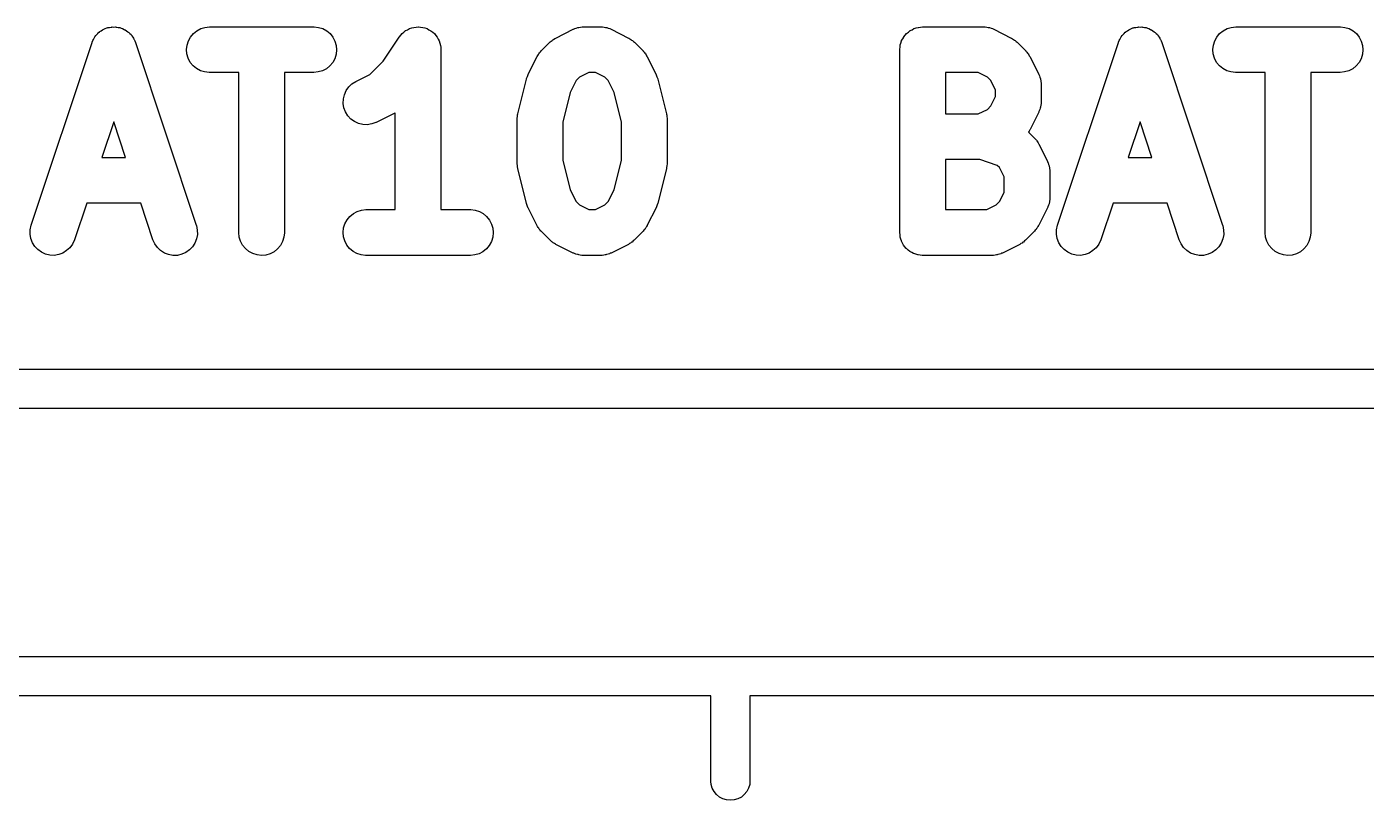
# Model space of a CAD drawing. Extents: x 1 to 169, y -122 to 5.
# Drawn here: x 32.05 to 37.19, y -121.65 to -118.69 of the extents above; entities that cross this region are included whole.
import ezdxf

# ---------------------------------------------------------------- set-up
doc = ezdxf.new("R2010")
doc.units = 0
doc.header["$MEASUREMENT"] = 0
doc.layers.add('BLACK', color=7, linetype='CONTINUOUS')

msp = doc.modelspace()

# ---------------------------------------------------------------- linework, layer by layer
at = {"layer": 'BLACK', "linetype": 'CONTINUOUS'}
for p, q in [((32.3102, -118.735), (32.3112, -118.732)), ((32.3112, -118.732), (32.3148, -118.727)), ((32.3148, -118.727), (32.3181, -118.722)), ((32.3181, -118.722), (32.3198, -118.721)), ((32.3198, -118.721), (32.3213, -118.719)), ((32.3213, -118.719), (32.3257, -118.714)), ((32.3257, -118.714), (32.3299, -118.71)), ((32.3299, -118.71), (32.332, -118.709)), ((32.332, -118.709), (32.3338, -118.707)), ((32.3338, -118.707), (32.339, -118.704)), ((32.339, -118.704), (32.3439, -118.7)), ((32.3439, -118.7), (32.3462, -118.699)), ((32.3462, -118.699), (32.3484, -118.698)), ((32.3484, -118.698), (32.354, -118.696)), ((32.354, -118.696), (32.3596, -118.693)), ((32.3596, -118.693), (32.362, -118.693)), ((32.362, -118.693), (32.3644, -118.692)), ((32.3644, -118.692), (32.3703, -118.691)), ((32.3703, -118.691), (32.3763, -118.69)), ((32.3763, -118.69), (32.3788, -118.69)), ((32.3788, -118.69), (32.3812, -118.689)), ((32.3812, -118.689), (32.3873, -118.69)), ((32.3873, -118.69), (32.3933, -118.689)), ((32.3933, -118.689), (32.3958, -118.69)), ((32.3958, -118.69), (32.3983, -118.69)), ((32.3983, -118.69), (32.4042, -118.691)), ((32.4042, -118.691), (32.4101, -118.692)), ((32.4101, -118.692), (32.4125, -118.693)), ((32.4125, -118.693), (32.4149, -118.694)), ((32.4149, -118.694), (32.4204, -118.696)), ((32.4204, -118.696), (32.4261, -118.699)), ((32.4261, -118.699), (32.4282, -118.7)), ((32.4282, -118.7), (32.4305, -118.701)), ((32.4305, -118.701), (32.4354, -118.704)), ((32.4354, -118.704), (32.4405, -118.708)), ((32.4405, -118.708), (32.4423, -118.709)), ((32.4423, -118.709), (32.4443, -118.711)), ((32.4443, -118.711), (32.4485, -118.715)), ((32.4485, -118.715), (32.4529, -118.719)), ((32.4529, -118.719), (32.4543, -118.721)), ((32.4543, -118.721), (32.456, -118.723)), ((32.456, -118.723), (32.4592, -118.728)), ((32.4592, -118.728), (32.4627, -118.733)), ((32.4627, -118.733), (32.4637, -118.736)), ((32.6727, -118.743), (32.6808, -118.728)), ((32.6808, -118.728), (32.6917, -118.715)), ((32.6917, -118.715), (32.7049, -118.704)), ((32.7049, -118.704), (32.72, -118.696)), ((32.72, -118.696), (32.7363, -118.691)), ((32.7363, -118.691), (32.7533, -118.689)), ((32.7533, -118.689), (33.1533, -118.689)), ((33.1533, -118.689), (33.1546, -118.689)), ((33.1546, -118.689), (33.1715, -118.691)), ((33.1715, -118.691), (33.1878, -118.696)), ((33.1878, -118.696), (33.2028, -118.704)), ((33.2028, -118.704), (33.2158, -118.715)), ((33.2158, -118.715), (33.2265, -118.729)), ((33.2265, -118.729), (33.2345, -118.744)), ((33.4187, -118.821), (33.4805, -118.728)), ((33.4805, -118.728), (33.4811, -118.727)), ((33.4811, -118.727), (33.4811, -118.727)), ((33.4811, -118.727), (33.4811, -118.727)), ((33.4811, -118.727), (33.4812, -118.727)), ((33.4812, -118.727), (33.4865, -118.721)), ((33.4865, -118.721), (33.4921, -118.714)), ((33.4921, -118.714), (33.4922, -118.714)), ((33.4922, -118.714), (33.4985, -118.709)), ((33.4922, -118.714), (33.4922, -118.714)), ((33.4985, -118.709), (33.5054, -118.703)), ((33.5054, -118.703), (33.5055, -118.703)), ((33.5055, -118.703), (33.5127, -118.7)), ((33.5055, -118.703), (33.5055, -118.703)), ((33.5127, -118.7), (33.5206, -118.696)), ((33.5206, -118.696), (33.5207, -118.695)), ((33.5206, -118.696), (33.5206, -118.696)), ((33.5207, -118.695), (33.5288, -118.693)), ((33.5288, -118.693), (33.5369, -118.691)), ((33.5369, -118.691), (33.537, -118.691)), ((33.537, -118.691), (33.5371, -118.691)), ((33.5371, -118.691), (33.5457, -118.69)), ((33.5457, -118.69), (33.5539, -118.689)), ((33.5539, -118.689), (33.554, -118.689)), ((33.554, -118.689), (33.5541, -118.689)), ((33.5541, -118.689), (33.5624, -118.69)), ((33.5624, -118.69), (33.5709, -118.691)), ((33.5709, -118.691), (33.571, -118.691)), ((33.571, -118.691), (33.5711, -118.691)), ((33.5711, -118.691), (33.5789, -118.693)), ((33.5789, -118.693), (33.5872, -118.696)), ((33.5872, -118.696), (33.5873, -118.696)), ((33.5873, -118.696), (33.5874, -118.696)), ((33.5874, -118.696), (33.5947, -118.7)), ((33.5947, -118.7), (33.6023, -118.704)), ((33.6023, -118.704), (33.6023, -118.704)), ((33.6023, -118.704), (33.6024, -118.704)), ((33.6024, -118.704), (33.6092, -118.71)), ((33.6092, -118.71), (33.6154, -118.715)), ((33.6154, -118.715), (33.6155, -118.715)), ((33.6155, -118.715), (33.6155, -118.715)), ((33.6155, -118.715), (33.6209, -118.722)), ((33.6209, -118.722), (33.6262, -118.728)), ((33.6262, -118.728), (33.6262, -118.728)), ((33.6262, -118.728), (33.6263, -118.728)), ((33.6263, -118.728), (33.6301, -118.736)), ((34.0767, -118.734), (34.0809, -118.732)), ((34.0809, -118.732), (34.1475, -118.698)), ((34.1475, -118.698), (34.1486, -118.698)), ((34.1486, -118.698), (34.151, -118.697)), ((34.151, -118.697), (34.1533, -118.696)), ((34.1533, -118.696), (34.1591, -118.694)), ((34.1591, -118.694), (34.1647, -118.692)), ((34.1647, -118.692), (34.1672, -118.692)), ((34.1672, -118.692), (34.1697, -118.691)), ((34.1697, -118.691), (34.1756, -118.69)), ((34.1756, -118.69), (34.1815, -118.689)), ((34.1815, -118.689), (34.1841, -118.689)), ((34.1841, -118.689), (34.1867, -118.689)), ((34.1867, -118.689), (34.2533, -118.689)), ((34.2533, -118.689), (34.2546, -118.689)), ((34.2546, -118.689), (34.2571, -118.689)), ((34.2571, -118.689), (34.2597, -118.689)), ((34.2597, -118.689), (34.2656, -118.69)), ((34.2656, -118.69), (34.2715, -118.691)), ((34.2715, -118.691), (34.274, -118.692)), ((34.274, -118.692), (34.2765, -118.692)), ((34.2765, -118.692), (34.2821, -118.694)), ((34.2821, -118.694), (34.2878, -118.696)), ((34.2878, -118.696), (34.2901, -118.697)), ((34.2901, -118.697), (34.2925, -118.698)), ((34.2925, -118.698), (34.3591, -118.732)), ((34.3591, -118.732), (34.3602, -118.732)), ((34.3602, -118.732), (34.3643, -118.735)), ((35.4102, -118.735), (35.4141, -118.728)), ((35.4141, -118.728), (35.4143, -118.727)), ((35.4143, -118.727), (35.4145, -118.727)), ((35.4145, -118.727), (35.4198, -118.721)), ((35.4198, -118.721), (35.425, -118.715)), ((35.425, -118.715), (35.4252, -118.714)), ((35.4252, -118.714), (35.4254, -118.714)), ((35.4254, -118.714), (35.4319, -118.709)), ((35.4319, -118.709), (35.4382, -118.704)), ((35.4382, -118.704), (35.4385, -118.704)), ((35.4385, -118.704), (35.4388, -118.703)), ((35.4388, -118.703), (35.446, -118.7)), ((35.446, -118.7), (35.4533, -118.696)), ((35.4533, -118.696), (35.4536, -118.696)), ((35.4536, -118.696), (35.4539, -118.696)), ((35.4539, -118.696), (35.4617, -118.693)), ((35.4617, -118.693), (35.4697, -118.691)), ((35.4697, -118.691), (35.47, -118.691)), ((35.47, -118.691), (35.4703, -118.691)), ((35.4703, -118.691), (35.4784, -118.69)), ((35.4784, -118.69), (35.4867, -118.689)), ((35.4867, -118.689), (35.72, -118.689)), ((35.72, -118.689), (35.7212, -118.689)), ((35.7212, -118.689), (35.7238, -118.689)), ((35.7238, -118.689), (35.7264, -118.689)), ((35.7264, -118.689), (35.7323, -118.69)), ((35.7323, -118.69), (35.7382, -118.691)), ((35.7382, -118.691), (35.7406, -118.692)), ((35.7406, -118.692), (35.7432, -118.692)), ((35.7432, -118.692), (35.7488, -118.694)), ((35.7488, -118.694), (35.7545, -118.696)), ((35.7545, -118.696), (35.7567, -118.697)), ((35.7567, -118.697), (35.7591, -118.698)), ((35.7591, -118.698), (35.8258, -118.732)), ((35.8258, -118.732), (35.8269, -118.732)), ((35.8269, -118.732), (35.831, -118.735)), ((36.2435, -118.735), (36.2446, -118.732)), ((36.2446, -118.732), (36.2481, -118.727)), ((36.2481, -118.727), (36.2514, -118.722)), ((36.2514, -118.722), (36.2531, -118.721)), ((36.2531, -118.721), (36.2546, -118.719)), ((36.2546, -118.719), (36.259, -118.714)), ((36.259, -118.714), (36.2632, -118.71)), ((36.2632, -118.71), (36.2653, -118.709)), ((36.2653, -118.709), (36.2671, -118.707)), ((36.2671, -118.707), (36.2723, -118.704)), ((36.2723, -118.704), (36.2773, -118.7)), ((36.2773, -118.7), (36.2796, -118.699)), ((36.2796, -118.699), (36.2817, -118.698)), ((36.2817, -118.698), (36.2874, -118.696)), ((36.2874, -118.696), (36.2929, -118.693)), ((36.2929, -118.693), (36.2954, -118.693)), ((36.2954, -118.693), (36.2977, -118.692)), ((36.2977, -118.692), (36.3037, -118.691)), ((36.3037, -118.691), (36.3096, -118.69)), ((36.3096, -118.69), (36.3121, -118.69)), ((36.3121, -118.69), (36.3146, -118.689)), ((36.3146, -118.689), (36.3206, -118.69)), ((36.3206, -118.69), (36.3267, -118.689)), ((36.3267, -118.689), (36.3291, -118.69)), ((36.3291, -118.69), (36.3316, -118.69)), ((36.3316, -118.69), (36.3375, -118.691)), ((36.3375, -118.691), (36.3435, -118.692)), ((36.3435, -118.692), (36.3458, -118.693)), ((36.3458, -118.693), (36.3482, -118.694)), ((36.3482, -118.694), (36.3538, -118.696)), ((36.3538, -118.696), (36.3594, -118.699)), ((36.3594, -118.699), (36.3615, -118.7)), ((36.3615, -118.7), (36.3638, -118.701)), ((36.3638, -118.701), (36.3687, -118.704)), ((36.3687, -118.704), (36.3738, -118.708)), ((36.3738, -118.708), (36.3756, -118.709)), ((36.3756, -118.709), (36.3777, -118.711)), ((36.3777, -118.711), (36.3818, -118.715)), ((36.3818, -118.715), (36.3862, -118.719)), ((36.3862, -118.719), (36.3876, -118.721)), ((36.3876, -118.721), (36.3894, -118.723)), ((36.3894, -118.723), (36.3926, -118.728)), ((36.3926, -118.728), (36.3961, -118.733)), ((36.3961, -118.733), (36.3971, -118.736)), ((36.606, -118.743), (36.6141, -118.728)), ((36.6141, -118.728), (36.625, -118.715)), ((36.625, -118.715), (36.6382, -118.704)), ((36.6382, -118.704), (36.6533, -118.696)), ((36.6533, -118.696), (36.6697, -118.691)), ((36.6697, -118.691), (36.6867, -118.689)), ((36.6867, -118.689), (37.0867, -118.689)), ((37.0867, -118.689), (37.0879, -118.689)), ((37.0879, -118.689), (37.1049, -118.691)), ((37.1049, -118.691), (37.1211, -118.696)), ((37.1211, -118.696), (37.1361, -118.704)), ((37.1361, -118.704), (37.1492, -118.715)), ((37.1492, -118.715), (37.1599, -118.729)), ((37.1599, -118.729), (37.1678, -118.744)), ((32.0703, -119.449), (32.3037, -118.749)), ((32.3037, -118.749), (32.3041, -118.748)), ((32.3041, -118.748), (32.3066, -118.742)), ((32.3066, -118.742), (32.3088, -118.737)), ((32.3088, -118.737), (32.3102, -118.735)), ((32.4637, -118.736), (32.4651, -118.738)), ((32.4651, -118.738), (32.4672, -118.743)), ((32.4672, -118.743), (32.4697, -118.749)), ((32.4697, -118.749), (32.703, -119.449)), ((32.6658, -118.776), (32.6676, -118.759)), ((32.6674, -118.793), (32.6658, -118.776)), ((32.6676, -118.759), (32.6727, -118.743)), ((33.2345, -118.744), (33.2393, -118.76)), ((33.2408, -118.777), (33.239, -118.794)), ((33.2393, -118.76), (33.2408, -118.777)), ((33.6301, -118.736), (33.6342, -118.743)), ((33.6342, -118.743), (33.6343, -118.743)), ((33.6343, -118.743), (33.6343, -118.743)), ((33.6343, -118.743), (33.6365, -118.751)), ((33.6365, -118.751), (33.6392, -118.76)), ((33.6392, -118.76), (33.6392, -118.76)), ((33.6392, -118.76), (33.6392, -118.76)), ((33.6392, -118.76), (33.6399, -118.767)), ((33.6399, -118.767), (33.6408, -118.777)), ((33.6408, -118.777), (33.6408, -119.389)), ((34.0217, -118.785), (34.0248, -118.781)), ((34.0248, -118.781), (34.0581, -118.748)), ((34.0581, -118.748), (34.059, -118.747)), ((34.059, -118.747), (34.0628, -118.744)), ((34.0628, -118.744), (34.0664, -118.741)), ((34.0664, -118.741), (34.0695, -118.739)), ((34.0695, -118.739), (34.0723, -118.737)), ((34.0723, -118.737), (34.0767, -118.734)), ((34.3643, -118.735), (34.3687, -118.737)), ((34.3687, -118.737), (34.3715, -118.74)), ((34.3715, -118.74), (34.3745, -118.742)), ((34.3745, -118.742), (34.3781, -118.745)), ((34.3781, -118.745), (34.3819, -118.748)), ((34.3819, -118.748), (34.4152, -118.781)), ((34.4152, -118.781), (34.4161, -118.782)), ((34.4161, -118.782), (34.4191, -118.786)), ((35.3992, -118.775), (35.4001, -118.767)), ((35.3992, -118.776), (35.3992, -118.775)), ((35.3992, -118.777), (35.3992, -118.776)), ((35.3992, -118.776), (35.3992, -118.776)), ((35.3992, -118.776), (35.3992, -118.776)), ((35.3992, -119.477), (35.3992, -118.777)), ((35.4001, -118.767), (35.401, -118.759)), ((35.401, -118.759), (35.4011, -118.758)), ((35.401, -118.759), (35.401, -118.759)), ((35.4011, -118.758), (35.4036, -118.751)), ((35.4036, -118.751), (35.406, -118.743)), ((35.406, -118.743), (35.4061, -118.742)), ((35.4061, -118.742), (35.4062, -118.742)), ((35.4062, -118.742), (35.4102, -118.735)), ((35.831, -118.735), (35.8353, -118.737)), ((35.8353, -118.737), (35.8382, -118.74)), ((35.8382, -118.74), (35.8412, -118.742)), ((35.8412, -118.742), (35.8447, -118.745)), ((35.8447, -118.745), (35.8485, -118.748)), ((35.8485, -118.748), (35.8819, -118.781)), ((35.8819, -118.781), (35.8827, -118.782)), ((35.8827, -118.782), (35.8858, -118.786)), ((36.0037, -119.449), (36.237, -118.749)), ((36.237, -118.749), (36.2374, -118.748)), ((36.2374, -118.748), (36.2399, -118.742)), ((36.2399, -118.742), (36.2422, -118.737)), ((36.2422, -118.737), (36.2435, -118.735)), ((36.3971, -118.736), (36.3984, -118.738)), ((36.3984, -118.738), (36.4005, -118.743)), ((36.4005, -118.743), (36.403, -118.749)), ((36.403, -118.749), (36.6363, -119.449)), ((36.5992, -118.776), (36.601, -118.759)), ((36.6007, -118.793), (36.5992, -118.776)), ((36.601, -118.759), (36.606, -118.743)), ((37.1678, -118.744), (37.1726, -118.76)), ((37.1742, -118.777), (37.1724, -118.794)), ((37.1726, -118.76), (37.1742, -118.777)), ((32.6722, -118.809), (32.6674, -118.793)), ((32.6801, -118.825), (32.6722, -118.809)), ((32.6908, -118.838), (32.6801, -118.825)), ((33.2259, -118.826), (33.215, -118.839)), ((33.234, -118.811), (33.2259, -118.826)), ((33.239, -118.794), (33.234, -118.811)), ((33.3682, -118.871), (33.4187, -118.821)), ((33.9751, -118.871), (34.0084, -118.804)), ((34.0084, -118.804), (34.009, -118.803)), ((34.009, -118.803), (34.0116, -118.799)), ((34.0116, -118.799), (34.014, -118.795)), ((34.014, -118.795), (34.0163, -118.792)), ((34.0163, -118.792), (34.0182, -118.789)), ((34.0182, -118.789), (34.0217, -118.785)), ((34.4191, -118.786), (34.4225, -118.79)), ((34.4225, -118.79), (34.4244, -118.793)), ((34.4244, -118.793), (34.4267, -118.796)), ((34.4267, -118.796), (34.429, -118.8)), ((34.429, -118.8), (34.4316, -118.804)), ((34.4316, -118.804), (34.4649, -118.871)), ((35.8858, -118.786), (35.8892, -118.79)), ((35.8892, -118.79), (35.8911, -118.793)), ((35.8911, -118.793), (35.8934, -118.796)), ((35.8934, -118.796), (35.8956, -118.8)), ((35.8956, -118.8), (35.8983, -118.804)), ((35.8983, -118.804), (35.9316, -118.871)), ((36.6055, -118.809), (36.6007, -118.793)), ((36.6134, -118.825), (36.6055, -118.809)), ((36.6242, -118.838), (36.6134, -118.825)), ((37.1592, -118.826), (37.1483, -118.839)), ((37.1673, -118.811), (37.1592, -118.826)), ((37.1724, -118.794), (37.1673, -118.811)), ((32.7039, -118.849), (32.6908, -118.838)), ((32.7189, -118.857), (32.7039, -118.849)), ((32.7351, -118.862), (32.7189, -118.857)), ((32.7521, -118.864), (32.7351, -118.862)), ((32.7533, -118.864), (32.7521, -118.864)), ((32.8658, -118.864), (32.7533, -118.864)), ((32.8658, -119.477), (32.8658, -118.864)), ((33.1533, -118.864), (33.0408, -118.864)), ((33.0408, -118.864), (33.0408, -119.477)), ((33.1703, -118.862), (33.1533, -118.864)), ((33.1867, -118.858), (33.1703, -118.862)), ((33.2018, -118.85), (33.1867, -118.858)), ((33.215, -118.839), (33.2018, -118.85)), ((33.3142, -118.898), (33.3682, -118.871)), ((33.9688, -118.888), (33.9689, -118.887)), ((33.9689, -118.887), (33.969, -118.887)), ((33.969, -118.887), (33.9719, -118.879)), ((33.9719, -118.879), (33.9747, -118.872)), ((33.9747, -118.872), (33.9749, -118.871)), ((33.9749, -118.871), (33.9751, -118.871)), ((34.1718, -118.882), (34.1586, -118.895)), ((34.2073, -118.864), (34.1718, -118.882)), ((34.2327, -118.864), (34.2073, -118.864)), ((34.2682, -118.882), (34.2327, -118.864)), ((34.2814, -118.895), (34.2682, -118.882)), ((34.4649, -118.871), (34.4655, -118.872)), ((34.4655, -118.872), (34.4656, -118.872)), ((34.4656, -118.872), (34.4658, -118.873)), ((34.4658, -118.873), (34.4686, -118.88)), ((34.4686, -118.88), (34.4714, -118.888)), ((35.5742, -118.864), (35.5742, -119.022)), ((35.6993, -118.864), (35.5742, -118.864)), ((35.7348, -118.882), (35.6993, -118.864)), ((35.7481, -118.895), (35.7348, -118.882)), ((35.9316, -118.871), (35.9321, -118.872)), ((35.9321, -118.872), (35.933, -118.874)), ((35.933, -118.874), (35.9342, -118.877)), ((35.9342, -118.877), (35.936, -118.882)), ((35.936, -118.882), (35.938, -118.888)), ((36.6372, -118.849), (36.6242, -118.838)), ((36.6522, -118.857), (36.6372, -118.849)), ((36.6685, -118.862), (36.6522, -118.857)), ((36.6854, -118.864), (36.6685, -118.862)), ((36.6867, -118.864), (36.6854, -118.864)), ((36.7992, -118.864), (36.6867, -118.864)), ((36.7992, -119.477), (36.7992, -118.864)), ((37.0867, -118.864), (36.9742, -118.864)), ((36.9742, -118.864), (36.9742, -119.477)), ((37.1037, -118.862), (37.0867, -118.864)), ((37.12, -118.858), (37.1037, -118.862)), ((37.1351, -118.85), (37.12, -118.858)), ((37.1483, -118.839), (37.1351, -118.85)), ((33.2704, -118.949), (33.2774, -118.933)), ((33.2774, -118.933), (33.2873, -118.919)), ((33.2873, -118.919), (33.2997, -118.907)), ((33.2997, -118.907), (33.3142, -118.898)), ((33.9351, -119.022), (33.9684, -118.889)), ((33.9684, -118.889), (33.9688, -118.888)), ((34.1586, -118.895), (34.1359, -118.941)), ((34.3041, -118.941), (34.2814, -118.895)), ((34.4714, -118.888), (34.4714, -118.888)), ((34.4714, -118.888), (34.4716, -118.889)), ((34.4716, -118.889), (34.5049, -119.022)), ((35.7658, -118.931), (35.7481, -118.895)), ((35.7658, -118.956), (35.7658, -118.931)), ((35.938, -118.888), (35.9384, -118.891)), ((35.9384, -118.891), (35.9392, -118.893)), ((35.9392, -118.893), (35.9398, -118.899)), ((35.9398, -118.899), (35.9407, -118.905)), ((35.9407, -118.905), (35.9406, -118.907)), ((35.9406, -118.907), (35.9408, -118.91)), ((35.9408, -118.91), (35.9408, -118.977)), ((33.266, -118.982), (33.2666, -118.965)), ((33.2688, -118.999), (33.266, -118.982)), ((33.2666, -118.965), (33.2704, -118.949)), ((34.1359, -118.941), (34.1075, -119.054)), ((34.3325, -119.054), (34.3041, -118.941)), ((35.7481, -118.992), (35.7658, -118.956)), ((35.9396, -118.989), (35.9389, -118.995)), ((35.9406, -118.983), (35.9396, -118.989)), ((35.9408, -118.978), (35.9405, -118.98)), ((35.9405, -118.98), (35.9406, -118.983)), ((35.9408, -118.977), (35.9408, -118.978)), ((33.2748, -119.015), (33.2688, -118.999)), ((33.2838, -119.03), (33.2748, -119.015)), ((33.2954, -119.042), (33.2838, -119.03)), ((33.4591, -119.022), (33.3925, -119.055)), ((33.4633, -119.019), (33.4591, -119.022)), ((33.4658, -119.018), (33.4633, -119.019)), ((33.4658, -119.389), (33.4658, -119.018)), ((33.9325, -119.042), (33.9327, -119.041)), ((33.9326, -119.039), (33.9336, -119.032)), ((33.9327, -119.041), (33.9326, -119.039)), ((33.9336, -119.032), (33.9344, -119.025)), ((33.9344, -119.025), (33.9349, -119.024)), ((33.9349, -119.024), (33.9351, -119.022)), ((34.5049, -119.022), (34.5052, -119.023)), ((34.5052, -119.023), (34.5054, -119.025)), ((34.5054, -119.025), (34.5058, -119.026)), ((34.5058, -119.026), (34.5065, -119.033)), ((34.5065, -119.033), (34.5074, -119.04)), ((34.5074, -119.04), (34.5073, -119.042)), ((35.5742, -119.022), (35.6993, -119.022)), ((35.6993, -119.022), (35.7348, -119.005)), ((35.7348, -119.005), (35.7481, -118.992)), ((35.9316, -119.016), (35.8983, -119.082)), ((35.9325, -119.013), (35.9316, -119.016)), ((35.9338, -119.011), (35.9325, -119.013)), ((35.9356, -119.005), (35.9338, -119.011)), ((35.9377, -119), (35.9356, -119.005)), ((35.9381, -118.997), (35.9377, -119)), ((35.9389, -118.995), (35.9381, -118.997)), ((32.3867, -119.053), (32.3414, -119.189)), ((32.4319, -119.189), (32.3867, -119.053)), ((33.3093, -119.052), (33.2954, -119.042)), ((33.3248, -119.059), (33.3093, -119.052)), ((33.3414, -119.063), (33.3248, -119.059)), ((33.3585, -119.064), (33.3414, -119.063)), ((33.3753, -119.061), (33.3585, -119.064)), ((33.3914, -119.055), (33.3753, -119.061)), ((33.3925, -119.055), (33.3914, -119.055)), ((33.9325, -119.043), (33.9325, -119.042)), ((33.9325, -119.21), (33.9325, -119.043)), ((34.1075, -119.054), (34.1075, -119.199)), ((34.3325, -119.199), (34.3325, -119.054)), ((34.5073, -119.042), (34.5075, -119.043)), ((34.5075, -119.043), (34.5075, -119.21)), ((35.8927, -119.092), (35.8926, -119.092)), ((35.8926, -119.092), (35.9152, -119.115)), ((35.895, -119.088), (35.8927, -119.092)), ((35.8977, -119.084), (35.895, -119.088)), ((35.8983, -119.082), (35.8977, -119.084)), ((36.32, -119.053), (36.2747, -119.189)), ((36.3653, -119.189), (36.32, -119.053)), ((35.9152, -119.115), (35.9161, -119.116)), ((35.9161, -119.116), (35.9191, -119.119)), ((35.9191, -119.119), (35.9225, -119.123)), ((35.9225, -119.123), (35.9244, -119.126)), ((35.9244, -119.126), (35.9267, -119.129)), ((35.9267, -119.129), (35.929, -119.133)), ((35.929, -119.133), (35.9316, -119.138)), ((35.9316, -119.138), (35.9649, -119.204)), ((32.3414, -119.189), (32.4319, -119.189)), ((36.2747, -119.189), (36.3653, -119.189)), ((33.9327, -119.212), (33.9325, -119.21)), ((33.9326, -119.213), (33.9327, -119.212)), ((33.9335, -119.22), (33.9326, -119.213)), ((33.9342, -119.227), (33.9335, -119.22)), ((33.9346, -119.228), (33.9342, -119.227)), ((33.9348, -119.23), (33.9346, -119.228)), ((33.9351, -119.231), (33.9348, -119.23)), ((33.9684, -119.365), (33.9351, -119.231)), ((34.1075, -119.199), (34.1359, -119.313)), ((34.3041, -119.313), (34.3325, -119.199)), ((34.5049, -119.231), (34.4716, -119.365)), ((34.5051, -119.23), (34.5049, -119.231)), ((34.5056, -119.228), (34.5051, -119.23)), ((34.5064, -119.221), (34.5056, -119.228)), ((34.5074, -119.214), (34.5064, -119.221)), ((34.5075, -119.211), (34.5073, -119.213)), ((34.5073, -119.213), (34.5074, -119.214)), ((34.5075, -119.21), (34.5075, -119.211)), ((35.5742, -119.197), (35.5742, -119.389)), ((35.7058, -119.197), (35.5742, -119.197)), ((35.7727, -119.22), (35.7058, -119.197)), ((35.7814, -119.228), (35.7727, -119.22)), ((35.7992, -119.264), (35.7814, -119.228)), ((35.9649, -119.204), (35.9655, -119.205)), ((35.9655, -119.205), (35.9664, -119.208)), ((35.9664, -119.208), (35.9676, -119.21)), ((35.9676, -119.21), (35.9693, -119.216)), ((35.9693, -119.216), (35.9714, -119.221)), ((35.9714, -119.221), (35.9718, -119.224)), ((35.9718, -119.224), (35.9725, -119.226)), ((35.9725, -119.226), (35.9731, -119.232)), ((35.9731, -119.232), (35.974, -119.238)), ((35.974, -119.238), (35.9739, -119.241)), ((35.9739, -119.241), (35.9742, -119.243)), ((35.9742, -119.243), (35.9742, -119.343)), ((35.7992, -119.323), (35.7992, -119.264)), ((34.1359, -119.313), (34.1586, -119.358)), ((34.2814, -119.358), (34.3041, -119.313)), ((35.7814, -119.358), (35.7992, -119.323)), ((35.9742, -119.345), (35.9739, -119.347)), ((35.9739, -119.347), (35.9739, -119.35)), ((35.9742, -119.343), (35.9742, -119.345)), ((32.2831, -119.364), (32.2363, -119.504)), ((32.4903, -119.364), (32.2831, -119.364)), ((32.537, -119.504), (32.4903, -119.364)), ((33.3049, -119.404), (33.32, -119.396)), ((33.32, -119.396), (33.3363, -119.391)), ((33.3363, -119.391), (33.3533, -119.389)), ((33.3533, -119.389), (33.4658, -119.389)), ((33.6408, -119.389), (33.7533, -119.389)), ((33.7533, -119.389), (33.7546, -119.389)), ((33.7546, -119.389), (33.7715, -119.391)), ((33.7715, -119.391), (33.7878, -119.396)), ((33.7878, -119.396), (33.8028, -119.404)), ((33.9686, -119.365), (33.9684, -119.365)), ((33.9714, -119.373), (33.9686, -119.365)), ((33.9686, -119.365), (33.9686, -119.365)), ((33.9742, -119.381), (33.9714, -119.373)), ((33.9744, -119.381), (33.9742, -119.381)), ((33.9745, -119.381), (33.9744, -119.381)), ((33.9751, -119.382), (33.9745, -119.381)), ((34.0084, -119.449), (33.9751, -119.382)), ((34.1586, -119.358), (34.1718, -119.371)), ((34.1718, -119.371), (34.2073, -119.389)), ((34.2073, -119.389), (34.2327, -119.389)), ((34.2327, -119.389), (34.2682, -119.371)), ((34.2682, -119.371), (34.2814, -119.358)), ((34.4649, -119.382), (34.4316, -119.449)), ((34.4651, -119.382), (34.4649, -119.382)), ((34.4653, -119.382), (34.4651, -119.382)), ((34.4681, -119.374), (34.4653, -119.382)), ((34.471, -119.367), (34.4681, -119.374)), ((34.4711, -119.366), (34.471, -119.367)), ((34.4712, -119.366), (34.4711, -119.366)), ((34.4716, -119.365), (34.4712, -119.366)), ((35.5742, -119.389), (35.7327, -119.389)), ((35.7327, -119.389), (35.7682, -119.371)), ((35.7682, -119.371), (35.7814, -119.358)), ((35.9649, -119.382), (35.9316, -119.449)), ((35.9659, -119.38), (35.9649, -119.382)), ((35.9671, -119.378), (35.9659, -119.38)), ((35.9689, -119.372), (35.9671, -119.378)), ((35.971, -119.367), (35.9689, -119.372)), ((35.9715, -119.364), (35.971, -119.367)), ((35.9723, -119.362), (35.9715, -119.364)), ((35.9729, -119.356), (35.9723, -119.362)), ((35.9739, -119.35), (35.9729, -119.356)), ((36.2164, -119.364), (36.1697, -119.504)), ((36.4236, -119.364), (36.2164, -119.364)), ((36.4703, -119.504), (36.4236, -119.364)), ((32.0665, -119.466), (32.0703, -119.449)), ((32.703, -119.449), (32.7034, -119.45)), ((32.7034, -119.45), (32.7069, -119.467)), ((33.2676, -119.459), (33.2727, -119.443)), ((33.2727, -119.443), (33.2808, -119.428)), ((33.2808, -119.428), (33.2917, -119.415)), ((33.2917, -119.415), (33.3049, -119.404)), ((33.8028, -119.404), (33.8158, -119.415)), ((33.8158, -119.415), (33.8265, -119.429)), ((33.8265, -119.429), (33.8345, -119.444)), ((33.8345, -119.444), (33.8393, -119.46)), ((34.011, -119.453), (34.0084, -119.449)), ((34.431, -119.45), (34.4284, -119.454)), ((34.4316, -119.449), (34.431, -119.45)), ((35.931, -119.45), (35.9284, -119.454)), ((35.9316, -119.449), (35.931, -119.45)), ((35.9999, -119.466), (36.0037, -119.449)), ((36.6363, -119.449), (36.6367, -119.45)), ((36.6367, -119.45), (36.6403, -119.467)), ((32.066, -119.483), (32.0665, -119.466)), ((32.0689, -119.5), (32.066, -119.483)), ((32.0749, -119.516), (32.0689, -119.5)), ((32.7041, -119.501), (32.6978, -119.517)), ((32.7072, -119.484), (32.7041, -119.501)), ((32.7069, -119.467), (32.7072, -119.484)), ((32.8675, -119.494), (32.8658, -119.477)), ((32.8724, -119.51), (32.8675, -119.494)), ((33.0389, -119.495), (33.0338, -119.511)), ((33.0408, -119.478), (33.0389, -119.495)), ((33.0408, -119.477), (33.0408, -119.478)), ((33.2658, -119.476), (33.2676, -119.459)), ((33.2674, -119.493), (33.2658, -119.476)), ((33.2722, -119.509), (33.2674, -119.493)), ((33.839, -119.494), (33.834, -119.511)), ((33.8408, -119.477), (33.839, -119.494)), ((33.8393, -119.46), (33.8408, -119.477)), ((34.0133, -119.458), (34.011, -119.453)), ((34.0155, -119.46), (34.0133, -119.458)), ((34.0175, -119.464), (34.0155, -119.46)), ((34.0209, -119.467), (34.0175, -119.464)), ((34.0239, -119.471), (34.0209, -119.467)), ((34.0248, -119.472), (34.0239, -119.471)), ((34.0581, -119.505), (34.0248, -119.472)), ((34.4152, -119.472), (34.3819, -119.505)), ((34.4183, -119.468), (34.4152, -119.472)), ((34.4217, -119.465), (34.4183, -119.468)), ((34.4237, -119.461), (34.4217, -119.465)), ((34.426, -119.459), (34.4237, -119.461)), ((34.4284, -119.454), (34.426, -119.459)), ((35.4, -119.485), (35.3992, -119.477)), ((35.4007, -119.493), (35.4, -119.485)), ((35.4008, -119.493), (35.4007, -119.493)), ((35.4008, -119.494), (35.4008, -119.493)), ((35.4032, -119.502), (35.4008, -119.494)), ((35.4055, -119.509), (35.4032, -119.502)), ((35.9152, -119.472), (35.8819, -119.505)), ((35.9183, -119.468), (35.9152, -119.472)), ((35.9217, -119.465), (35.9183, -119.468)), ((35.9237, -119.461), (35.9217, -119.465)), ((35.926, -119.459), (35.9237, -119.461)), ((35.9284, -119.454), (35.926, -119.459)), ((35.9994, -119.483), (35.9999, -119.466)), ((36.0022, -119.5), (35.9994, -119.483)), ((36.0083, -119.516), (36.0022, -119.5)), ((36.6375, -119.501), (36.6312, -119.517)), ((36.6405, -119.484), (36.6375, -119.501)), ((36.6403, -119.467), (36.6405, -119.484)), ((36.8008, -119.494), (36.7992, -119.477)), ((36.8058, -119.51), (36.8008, -119.494)), ((36.9723, -119.495), (36.9671, -119.511)), ((36.9742, -119.478), (36.9723, -119.495)), ((36.9742, -119.477), (36.9742, -119.478)), ((32.084, -119.53), (32.0749, -119.516)), ((32.0957, -119.542), (32.084, -119.53)), ((32.1095, -119.552), (32.0957, -119.542)), ((32.1251, -119.559), (32.1095, -119.552)), ((32.2062, -119.546), (32.1916, -119.555)), ((32.2187, -119.535), (32.2062, -119.546)), ((32.2288, -119.521), (32.2187, -119.535)), ((32.2359, -119.505), (32.2288, -119.521)), ((32.2363, -119.504), (32.2359, -119.505)), ((32.5439, -119.52), (32.537, -119.504)), ((32.5538, -119.534), (32.5439, -119.52)), ((32.5662, -119.546), (32.5538, -119.534)), ((32.5806, -119.555), (32.5662, -119.546)), ((32.6627, -119.553), (32.6471, -119.56)), ((32.6768, -119.543), (32.6627, -119.553)), ((32.6886, -119.531), (32.6768, -119.543)), ((32.6978, -119.517), (32.6886, -119.531)), ((32.8805, -119.525), (32.8724, -119.51)), ((32.8912, -119.538), (32.8805, -119.525)), ((32.9044, -119.549), (32.8912, -119.538)), ((32.9194, -119.557), (32.9044, -119.549)), ((33.0012, -119.55), (32.9861, -119.558)), ((33.0146, -119.539), (33.0012, -119.55)), ((33.0255, -119.526), (33.0146, -119.539)), ((33.0338, -119.511), (33.0255, -119.526)), ((33.2801, -119.525), (33.2722, -119.509)), ((33.2908, -119.538), (33.2801, -119.525)), ((33.3039, -119.549), (33.2908, -119.538)), ((33.3189, -119.557), (33.3039, -119.549)), ((33.8018, -119.55), (33.7867, -119.558)), ((33.815, -119.539), (33.8018, -119.55)), ((33.8259, -119.526), (33.815, -119.539)), ((33.834, -119.511), (33.8259, -119.526)), ((34.0619, -119.508), (34.0581, -119.505)), ((34.0655, -119.512), (34.0619, -119.508)), ((34.0685, -119.514), (34.0655, -119.512)), ((34.0713, -119.516), (34.0685, -119.514)), ((34.0757, -119.518), (34.0713, -119.516)), ((34.0798, -119.521), (34.0757, -119.518)), ((34.0809, -119.522), (34.0798, -119.521)), ((34.1475, -119.555), (34.0809, -119.522)), ((34.3591, -119.522), (34.2925, -119.555)), ((34.3633, -119.519), (34.3591, -119.522)), ((34.3677, -119.517), (34.3633, -119.519)), ((34.3705, -119.514), (34.3677, -119.517)), ((34.3736, -119.513), (34.3705, -119.514)), ((34.3772, -119.509), (34.3736, -119.513)), ((34.381, -119.506), (34.3772, -119.509)), ((34.3819, -119.505), (34.381, -119.506)), ((35.4057, -119.51), (35.4055, -119.509)), ((35.4058, -119.51), (35.4057, -119.51)), ((35.4096, -119.517), (35.4058, -119.51)), ((35.4134, -119.525), (35.4096, -119.517)), ((35.4136, -119.525), (35.4134, -119.525)), ((35.4138, -119.525), (35.4136, -119.525)), ((35.419, -119.531), (35.4138, -119.525)), ((35.4241, -119.538), (35.419, -119.531)), ((35.4244, -119.538), (35.4241, -119.538)), ((35.4246, -119.538), (35.4244, -119.538)), ((35.4309, -119.544), (35.4246, -119.538)), ((35.4372, -119.549), (35.4309, -119.544)), ((35.4375, -119.549), (35.4372, -119.549)), ((35.4377, -119.549), (35.4375, -119.549)), ((35.445, -119.553), (35.4377, -119.549)), ((35.4522, -119.557), (35.445, -119.553)), ((35.8591, -119.522), (35.7925, -119.555)), ((35.8633, -119.519), (35.8591, -119.522)), ((35.8677, -119.517), (35.8633, -119.519)), ((35.8705, -119.514), (35.8677, -119.517)), ((35.8736, -119.513), (35.8705, -119.514)), ((35.8772, -119.509), (35.8736, -119.513)), ((35.881, -119.506), (35.8772, -119.509)), ((35.8819, -119.505), (35.881, -119.506)), ((36.0173, -119.53), (36.0083, -119.516)), ((36.029, -119.542), (36.0173, -119.53)), ((36.0429, -119.552), (36.029, -119.542)), ((36.0584, -119.559), (36.0429, -119.552)), ((36.1395, -119.546), (36.125, -119.555)), ((36.1521, -119.535), (36.1395, -119.546)), ((36.1621, -119.521), (36.1521, -119.535)), ((36.1693, -119.505), (36.1621, -119.521)), ((36.1697, -119.504), (36.1693, -119.505)), ((36.4773, -119.52), (36.4703, -119.504)), ((36.4871, -119.534), (36.4773, -119.52)), ((36.4995, -119.546), (36.4871, -119.534)), ((36.5139, -119.555), (36.4995, -119.546)), ((36.5961, -119.553), (36.5804, -119.56)), ((36.6101, -119.543), (36.5961, -119.553)), ((36.6219, -119.531), (36.6101, -119.543)), ((36.6312, -119.517), (36.6219, -119.531)), ((36.8138, -119.525), (36.8058, -119.51)), ((36.8246, -119.538), (36.8138, -119.525)), ((36.8377, -119.549), (36.8246, -119.538)), ((36.8528, -119.557), (36.8377, -119.549)), ((36.9346, -119.55), (36.9194, -119.558)), ((36.9479, -119.539), (36.9346, -119.55)), ((36.9589, -119.526), (36.9479, -119.539)), ((36.9671, -119.511), (36.9589, -119.526)), ((32.1417, -119.563), (32.1251, -119.559)), ((32.1588, -119.564), (32.1417, -119.563)), ((32.1756, -119.561), (32.1588, -119.564)), ((32.1916, -119.555), (32.1756, -119.561)), ((32.5965, -119.561), (32.5806, -119.555)), ((32.6133, -119.564), (32.5965, -119.561)), ((32.6304, -119.564), (32.6133, -119.564)), ((32.6471, -119.56), (32.6304, -119.564)), ((32.9357, -119.562), (32.9194, -119.557)), ((32.9527, -119.564), (32.9357, -119.562)), ((32.9697, -119.563), (32.9527, -119.564)), ((32.9861, -119.558), (32.9697, -119.563)), ((33.3351, -119.562), (33.3189, -119.557)), ((33.3521, -119.564), (33.3351, -119.562)), ((33.3533, -119.564), (33.3521, -119.564)), ((33.7533, -119.564), (33.3533, -119.564)), ((33.7703, -119.562), (33.7533, -119.564)), ((33.7867, -119.558), (33.7703, -119.562)), ((34.1499, -119.556), (34.1475, -119.555)), ((34.1522, -119.557), (34.1499, -119.556)), ((34.1579, -119.559), (34.1522, -119.557)), ((34.1635, -119.561), (34.1579, -119.559)), ((34.166, -119.561), (34.1635, -119.561)), ((34.1685, -119.562), (34.166, -119.561)), ((34.1744, -119.563), (34.1685, -119.562)), ((34.1803, -119.564), (34.1744, -119.563)), ((34.1829, -119.564), (34.1803, -119.564)), ((34.1854, -119.564), (34.1829, -119.564)), ((34.1867, -119.564), (34.1854, -119.564)), ((34.2533, -119.564), (34.1867, -119.564)), ((34.2559, -119.564), (34.2533, -119.564)), ((34.2585, -119.564), (34.2559, -119.564)), ((34.2644, -119.563), (34.2585, -119.564)), ((34.2703, -119.562), (34.2644, -119.563)), ((34.2728, -119.562), (34.2703, -119.562)), ((34.2753, -119.561), (34.2728, -119.562)), ((34.2809, -119.559), (34.2753, -119.561)), ((34.2867, -119.558), (34.2809, -119.559)), ((34.289, -119.556), (34.2867, -119.558)), ((34.2914, -119.555), (34.289, -119.556)), ((34.2925, -119.555), (34.2914, -119.555)), ((35.4525, -119.557), (35.4522, -119.557)), ((35.4528, -119.557), (35.4525, -119.557)), ((35.4606, -119.56), (35.4528, -119.557)), ((35.4685, -119.562), (35.4606, -119.56)), ((35.4688, -119.562), (35.4685, -119.562)), ((35.4691, -119.562), (35.4688, -119.562)), ((35.4773, -119.563), (35.4691, -119.562)), ((35.4854, -119.564), (35.4773, -119.563)), ((35.486, -119.564), (35.4854, -119.564)), ((35.4861, -119.564), (35.486, -119.564)), ((35.4867, -119.564), (35.4861, -119.564)), ((35.4861, -119.564), (35.4861, -119.564)), ((35.7533, -119.564), (35.4867, -119.564)), ((35.7559, -119.564), (35.7533, -119.564)), ((35.7585, -119.564), (35.7559, -119.564)), ((35.7644, -119.563), (35.7585, -119.564)), ((35.7703, -119.562), (35.7644, -119.563)), ((35.7728, -119.562), (35.7703, -119.562)), ((35.7753, -119.561), (35.7728, -119.562)), ((35.7809, -119.559), (35.7753, -119.561)), ((35.7867, -119.558), (35.7809, -119.559)), ((35.789, -119.556), (35.7867, -119.558)), ((35.7914, -119.555), (35.789, -119.556)), ((35.7925, -119.555), (35.7914, -119.555)), ((36.075, -119.563), (36.0584, -119.559)), ((36.0921, -119.564), (36.075, -119.563)), ((36.109, -119.561), (36.0921, -119.564)), ((36.125, -119.555), (36.109, -119.561)), ((36.5299, -119.561), (36.5139, -119.555)), ((36.5467, -119.564), (36.5299, -119.561)), ((36.5637, -119.564), (36.5467, -119.564)), ((36.5804, -119.56), (36.5637, -119.564)), ((36.8691, -119.562), (36.8528, -119.557)), ((36.8861, -119.564), (36.8691, -119.562)), ((36.9031, -119.563), (36.8861, -119.564)), ((36.9194, -119.558), (36.9031, -119.563)), ((10.325, -120), (41.725, -120)), ((41.725, -120.15), (10.325, -120.15)), ((31.2537, -121.1), (34.7463, -121.1)), ((34.7463, -121.1), (34.75, -121.1)), ((34.75, -121.1), (34.7537, -121.1)), ((34.7537, -121.1), (38.2463, -121.1)), ((34.675, -121.25), (31.325, -121.25)), ((34.675, -121.579), (34.675, -121.25)), ((38.175, -121.25), (34.825, -121.25)), ((34.825, -121.25), (34.825, -121.579)), ((34.6761, -121.59), (34.675, -121.579)), ((34.6804, -121.604), (34.6761, -121.59)), ((34.6873, -121.617), (34.6804, -121.604)), ((34.8196, -121.604), (34.8127, -121.617)), ((34.8239, -121.59), (34.8196, -121.604)), ((34.825, -121.579), (34.8239, -121.59)), ((34.6967, -121.628), (34.6873, -121.617)), ((34.7081, -121.638), (34.6967, -121.628)), ((34.7212, -121.645), (34.7081, -121.638)), ((34.7353, -121.649), (34.7212, -121.645)), ((34.75, -121.65), (34.7353, -121.649)), ((34.7647, -121.649), (34.75, -121.65)), ((34.7788, -121.645), (34.7647, -121.649)), ((34.7919, -121.638), (34.7788, -121.645)), ((34.8033, -121.628), (34.7919, -121.638)), ((34.8127, -121.617), (34.8033, -121.628))]:
    msp.add_line(p, q, dxfattribs=at)

doc.saveas('drawing.dxf')
